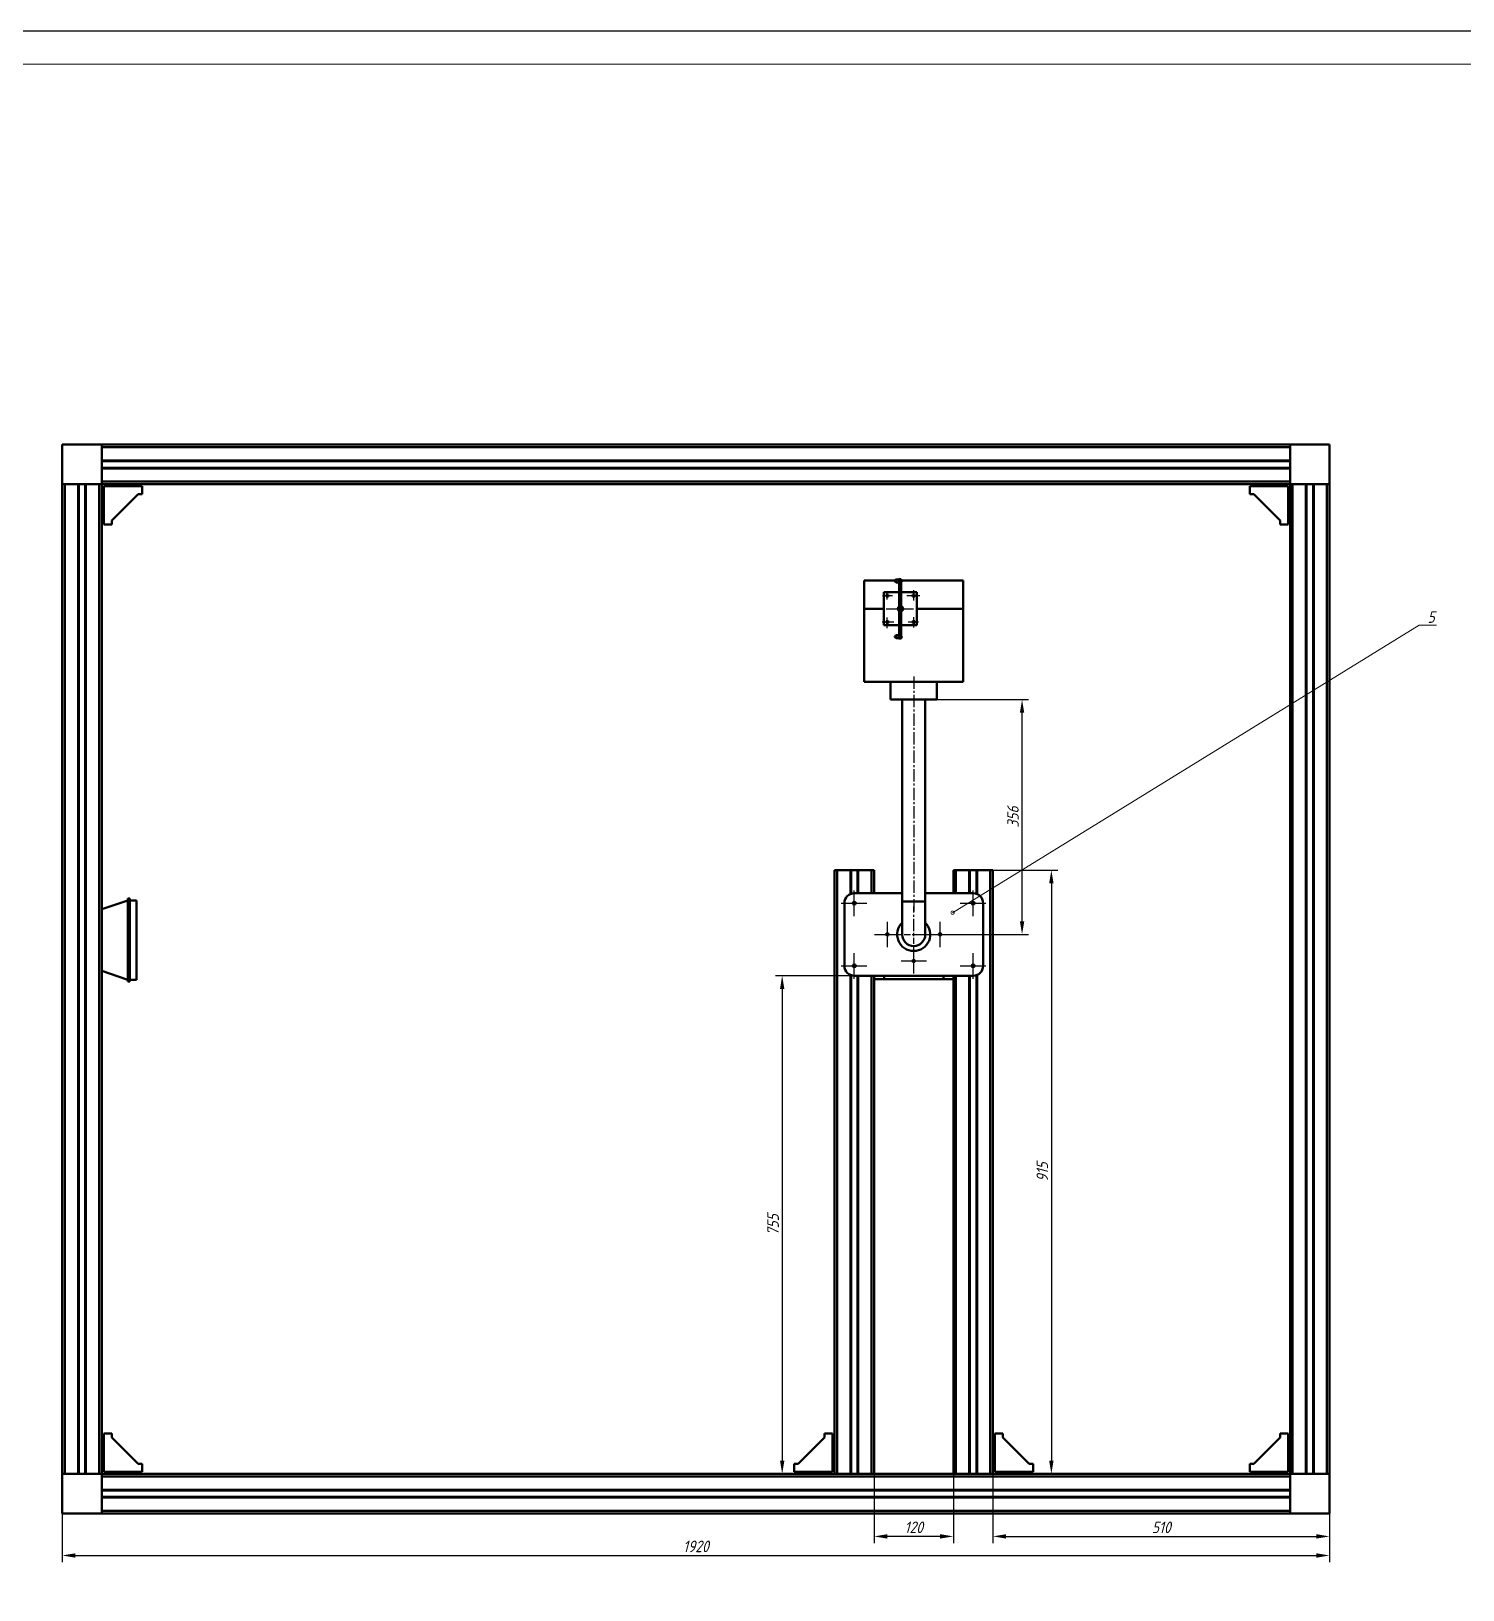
# Model space of a CAD drawing. Header units: millimetres. Extents: x 50 to 1239, y 50 to 891.
# Drawn here: x 452.8 to 886.6, y 418.5 to 891 of the extents above; entities that cross this region are included whole.
import ezdxf
from ezdxf import colors
from ezdxf.entities.mleader import LeaderData, LeaderLine
from ezdxf.math import Vec2, Vec3

# ---------------------------------------------------------------- set-up
doc = ezdxf.new("R2010")
doc.units = ezdxf.units.MM
doc.header["$LTSCALE"] = 5
doc.linetypes.add('CENTER', pattern=[50.8, 31.75, -6.35, 6.35, -6.35])
doc.linetypes.add('CENTER2', pattern=[1.125, 0.75, -0.125, 0.125, -0.125])
doc.layers.add('tf', color=7, linetype='Continuous')
for name, color, linetype, lineweight in [('尺寸标注', 7, 'Continuous', 25), ('文字标注', 7, 'Continuous', 25), ('点画线', 1, 'CENTER', 25), ('粗实线', 7, 'Continuous', 50)]:
    doc.layers.add(name, color=color, linetype=linetype, lineweight=lineweight)
doc.styles.add('国标汉字3.5', font='gbeitc.shx', dxfattribs={"height": 3.5, "bigfont": 'gbcbig.shx'})
doc.dimstyles.new('国标尺寸', dxfattribs={"dimtxt": 3.5, "dimasz": 4, "dimexe": 2, "dimexo": 0, "dimgap": 1, "dimtad": 1, "dimtoh": 1, "dimdsep": 46, "dimtxsty": '国标汉字3.5', "dimcen": 3.5, "dimaunit": 1, "dimadec": 0, "dimazin": 1, "dimtfac": 1, "dimtmove": 0, "dimatfit": 3, "dimfxl": 1, "dimarcsym": 2})

# ---------------------------------------------------------------- blocks, each defined once
blk = doc.blocks.new('tf')
at = {"layer": 'tf', "color": 0, "lineweight": 25}
blk.add_lwpolyline([(-594.5, -420.5), (594.5, -420.5), (594.5, 420.5), (-594.5, 420.5)], close=True, dxfattribs=at)
at = {"layer": 'tf', "color": 0, "lineweight": 25, "const_width": 0.3}
blk.add_lwpolyline([(-569.5, -410.5), (584.5, -410.5), (584.5, 410.5), (-569.5, 410.5)], close=True, dxfattribs=at)
blk = doc.blocks.new('*U22')
at = {"layer": '点画线', "color": 0, "linetype": 'CENTER2', "transparency": 16777216}
blk.add_line((0, 37.65), (0, -34.1), dxfattribs=at)
blk = doc.blocks.new('*U23')
at = {"layer": '点画线', "color": 0, "linetype": 'CENTER2', "transparency": 16777216}
for p, q in [((0, 1), (0, 8.5)), ((-8.5, 0), (-1, 0)), ((1, 0), (8.5, 0)), ((0, -8.5), (0, -1))]:
    blk.add_line(p, q, dxfattribs=at)
at = {"layer": '点画线', "color": 0, "linetype": 'Continuous', "transparency": 16777216}
for p, q in [((-0.5, 0), (0.5, 0)), ((0, -0.5), (0, 0.5))]:
    blk.add_line(p, q, dxfattribs=at)
blk = doc.blocks.new('*U24')
at = {"layer": '点画线', "color": 0, "linetype": 'CENTER2', "transparency": 16777216}
for p, q in [((-3.94, 0), (-0.088, 0)), ((0, 0.088), (0, 3.94)), ((0.088, 0), (3.94, 0)), ((0, -3.94), (0, -0.088))]:
    blk.add_line(p, q, dxfattribs=at)
at = {"layer": '点画线', "color": 0, "linetype": 'Continuous', "transparency": 16777216}
for p, q in [((-0.044, 0), (0.044, 0)), ((0, -0.044), (0, 0.044))]:
    blk.add_line(p, q, dxfattribs=at)
blk = doc.blocks.new('*U25')
at = {"layer": '点画线', "color": 0, "linetype": 'CENTER2', "transparency": 16777216}
for p, q in [((-3.94, 0), (-0.088, 0)), ((0, 0.088), (0, 3.94)), ((0.088, 0), (3.94, 0)), ((0, -3.94), (0, -0.088))]:
    blk.add_line(p, q, dxfattribs=at)
at = {"layer": '点画线', "color": 0, "linetype": 'Continuous', "transparency": 16777216}
for p, q in [((-0.044, 0), (0.044, 0)), ((0, -0.044), (0, 0.044))]:
    blk.add_line(p, q, dxfattribs=at)
blk = doc.blocks.new('*U26')
at = {"layer": '点画线', "color": 0, "linetype": 'CENTER2', "transparency": 16777216}
for p, q in [((-3.94, 0), (-0.088, 0)), ((0, 0.088), (0, 3.94)), ((0.088, 0), (3.94, 0)), ((0, -3.94), (0, -0.088))]:
    blk.add_line(p, q, dxfattribs=at)
at = {"layer": '点画线', "color": 0, "linetype": 'Continuous', "transparency": 16777216}
for p, q in [((-0.044, 0), (0.044, 0)), ((0, -0.044), (0, 0.044))]:
    blk.add_line(p, q, dxfattribs=at)
blk = doc.blocks.new('*U27')
at = {"layer": '点画线', "color": 0, "linetype": 'CENTER2', "transparency": 16777216}
for p, q in [((-3.94, 0), (-0.088, 0)), ((0, 0.088), (0, 3.94)), ((0.088, 0), (3.94, 0)), ((0, -3.94), (0, -0.088))]:
    blk.add_line(p, q, dxfattribs=at)
at = {"layer": '点画线', "color": 0, "linetype": 'Continuous', "transparency": 16777216}
for p, q in [((-0.044, 0), (0.044, 0)), ((0, -0.044), (0, 0.044))]:
    blk.add_line(p, q, dxfattribs=at)
blk = doc.blocks.new('*U28')
at = {"layer": '点画线', "color": 0, "linetype": 'CENTER2', "transparency": 16777216}
for p, q in [((-3.86, 0), (-0.072, 0)), ((0, 0.072), (0, 3.86)), ((0.072, 0), (3.86, 0)), ((0, -3.86), (0, -0.072))]:
    blk.add_line(p, q, dxfattribs=at)
at = {"layer": '点画线', "color": 0, "linetype": 'Continuous', "transparency": 16777216}
for p, q in [((-0.036, 0), (0.036, 0)), ((0, -0.036), (0, 0.036))]:
    blk.add_line(p, q, dxfattribs=at)
blk = doc.blocks.new('*U29')
at = {"layer": '点画线', "color": 0, "linetype": 'CENTER2', "transparency": 16777216}
for p, q in [((-3.86, 0), (-0.072, 0)), ((0, 0.072), (0, 3.86)), ((0.072, 0), (3.86, 0)), ((0, -3.86), (0, -0.072))]:
    blk.add_line(p, q, dxfattribs=at)
at = {"layer": '点画线', "color": 0, "linetype": 'Continuous', "transparency": 16777216}
for p, q in [((-0.036, 0), (0.036, 0)), ((0, -0.036), (0, 0.036))]:
    blk.add_line(p, q, dxfattribs=at)
blk = doc.blocks.new('*U30')
at = {"layer": '点画线', "color": 0, "linetype": 'CENTER2', "transparency": 16777216}
for p, q in [((-3.86, 0), (-0.072, 0)), ((0, 0.072), (0, 3.86)), ((0.072, 0), (3.86, 0)), ((0, -3.86), (0, -0.072))]:
    blk.add_line(p, q, dxfattribs=at)
at = {"layer": '点画线', "color": 0, "linetype": 'Continuous', "transparency": 16777216}
for p, q in [((-0.036, 0), (0.036, 0)), ((0, -0.036), (0, 0.036))]:
    blk.add_line(p, q, dxfattribs=at)
blk = doc.blocks.new('*U41')
at = {"layer": '点画线', "color": 0, "linetype": 'CENTER2', "transparency": 16777216}
for p, q in [((-4.3, 0), (-0.16, 0)), ((0, 0.16), (0, 4.3)), ((0.16, 0), (4.3, 0)), ((0, -4.3), (0, -0.16))]:
    blk.add_line(p, q, dxfattribs=at)
at = {"layer": '点画线', "color": 0, "linetype": 'Continuous', "transparency": 16777216}
for p, q in [((-0.08, 0), (0.08, 0)), ((0, -0.08), (0, 0.08))]:
    blk.add_line(p, q, dxfattribs=at)
blk = doc.blocks.new('*U42')
at = {"layer": '点画线', "color": 0, "linetype": 'CENTER2', "transparency": 16777216}
for p, q in [((-2.1, 0), (-0.07, 0)), ((0, 0.07), (0, 1.66)), ((0.07, 0), (1.9, 0)), ((0, -1.53), (0, -0.07))]:
    blk.add_line(p, q, dxfattribs=at)
at = {"layer": '点画线', "color": 0, "linetype": 'Continuous', "transparency": 16777216}
for p, q in [((-0.03, 0), (0.03, 0)), ((0, -0.03), (0, 0.03))]:
    blk.add_line(p, q, dxfattribs=at)
blk = doc.blocks.new('*U43')
at = {"layer": '点画线', "color": 0, "linetype": 'CENTER2', "transparency": 16777216}
for p, q in [((-1.67, 0), (-0.07, 0)), ((0, 0.07), (0, 1.41)), ((0.07, 0), (1.42, 0)), ((0, -1.64), (0, -0.07))]:
    blk.add_line(p, q, dxfattribs=at)
at = {"layer": '点画线', "color": 0, "linetype": 'Continuous', "transparency": 16777216}
for p, q in [((-0.03, 0), (0.03, 0)), ((0, -0.03), (0, 0.03))]:
    blk.add_line(p, q, dxfattribs=at)
blk = doc.blocks.new('*U44')
at = {"layer": '点画线', "color": 0, "linetype": 'CENTER2', "transparency": 16777216}
for p, q in [((-1.57, 0), (-0.07, 0)), ((0, 0.07), (0, 1.36)), ((0.07, 0), (2.01, 0)), ((0, -1.88), (0, -0.07))]:
    blk.add_line(p, q, dxfattribs=at)
at = {"layer": '点画线', "color": 0, "linetype": 'Continuous', "transparency": 16777216}
for p, q in [((-0.03, 0), (0.03, 0)), ((0, -0.03), (0, 0.03))]:
    blk.add_line(p, q, dxfattribs=at)
blk = doc.blocks.new('*U45')
at = {"layer": '点画线', "color": 0, "linetype": 'CENTER2', "transparency": 16777216}
for p, q in [((-1.42, 0), (-0.07, 0)), ((0, 0.07), (0, 1.37)), ((0.07, 0), (1.63, 0)), ((0, -1.16), (0, -0.07))]:
    blk.add_line(p, q, dxfattribs=at)
at = {"layer": '点画线', "color": 0, "linetype": 'Continuous', "transparency": 16777216}
for p, q in [((-0.03, 0), (0.03, 0)), ((0, -0.03), (0, 0.03))]:
    blk.add_line(p, q, dxfattribs=at)
blk = doc.blocks.new('*D68')
at = {"layer": 'Defpoints', "color": 0, "ltscale": 0.1, "transparency": 16777216}
for p in [(462.24, 441.68), (846.24, 441.68), (846.24, 428.93)]:
    blk.add_point(p, dxfattribs=at)
at = {"layer": '尺寸标注', "color": 0, "lineweight": -2, "ltscale": 0.1, "transparency": 16777216}
for p, q in [((462.24, 441.68), (462.24, 426.93)), ((846.24, 441.68), (846.24, 426.93)), ((466.24, 428.93), (842.24, 428.93))]:
    blk.add_line(p, q, dxfattribs=at)
at = {"layer": '尺寸标注', "color": 0, "ltscale": 0.1, "transparency": 16777216}
for points in [[(466.24, 429.59), (466.24, 428.26), (462.24, 428.93)], [(842.24, 429.59), (842.24, 428.26), (846.24, 428.93)]]:
    blk.add_solid(points, dxfattribs=at)
at = {"layer": '尺寸标注', "color": 0, "ltscale": 0.1, "transparency": 16777216, "insert": (654.24, 431.68), "char_height": 3.5, "attachment_point": 5, "style": '国标汉字3.5'}
blk.add_mtext('1920', dxfattribs=at)
blk = doc.blocks.new('_DotSmall')
at = {"color": 0, "linetype": 'ByBlock', "lineweight": 15, "const_width": 0.5}
blk.add_lwpolyline([(-0.0625, 0, 1), (0.0625, 0, 1)], format="xyb", close=True, dxfattribs=at)
blk = doc.blocks.new('*D69')
at = {"layer": 'Defpoints', "color": 0, "ltscale": 0.1, "transparency": 16777216}
for p in [(744.24, 453.68), (846.24, 453.68), (846.24, 434.71)]:
    blk.add_point(p, dxfattribs=at)
at = {"layer": '尺寸标注', "color": 0, "lineweight": -2, "ltscale": 0.1, "transparency": 16777216}
for p, q in [((744.24, 453.68), (744.24, 432.71)), ((846.24, 453.68), (846.24, 432.71)), ((748.24, 434.71), (842.24, 434.71))]:
    blk.add_line(p, q, dxfattribs=at)
at = {"layer": '尺寸标注', "color": 0, "ltscale": 0.1, "transparency": 16777216}
for points in [[(748.24, 435.38), (748.24, 434.05), (744.24, 434.71)], [(842.24, 435.38), (842.24, 434.05), (846.24, 434.71)]]:
    blk.add_solid(points, dxfattribs=at)
at = {"layer": '尺寸标注', "color": 0, "ltscale": 0.1, "transparency": 16777216, "insert": (795.24, 437.46), "char_height": 3.5, "attachment_point": 5, "style": '国标汉字3.5'}
blk.add_mtext('510', dxfattribs=at)
blk = doc.blocks.new('*D70')
at = {"layer": 'Defpoints', "color": 0, "ltscale": 0.1, "transparency": 16777216}
for p in [(708.24, 453.92), (732.24, 453.68), (708.24, 434.71)]:
    blk.add_point(p, dxfattribs=at)
at = {"layer": '尺寸标注', "color": 0, "lineweight": -2, "ltscale": 0.1, "transparency": 16777216}
for p, q in [((708.24, 453.92), (708.24, 432.71)), ((732.24, 453.68), (732.24, 432.71)), ((728.24, 434.71), (712.24, 434.71))]:
    blk.add_line(p, q, dxfattribs=at)
at = {"layer": '尺寸标注', "color": 0, "ltscale": 0.1, "transparency": 16777216}
for points in [[(712.24, 435.38), (712.24, 434.05), (708.24, 434.71)], [(728.24, 435.38), (728.24, 434.05), (732.24, 434.71)]]:
    blk.add_solid(points, dxfattribs=at)
at = {"layer": '尺寸标注', "color": 0, "ltscale": 0.1, "transparency": 16777216, "insert": (720.24, 437.46), "char_height": 3.5, "attachment_point": 5, "style": '国标汉字3.5'}
blk.add_mtext('120', dxfattribs=at)
blk = doc.blocks.new('*D71')
at = {"layer": 'Defpoints', "color": 0, "ltscale": 0.1, "transparency": 16777216}
for p in [(744.24, 636.68), (744.24, 453.68), (761.94, 453.68)]:
    blk.add_point(p, dxfattribs=at)
at = {"layer": '尺寸标注', "color": 0, "lineweight": -2, "ltscale": 0.1, "transparency": 16777216}
for p, q in [((744.24, 636.68), (763.94, 636.68)), ((761.94, 632.68), (761.94, 457.68)), ((744.24, 453.68), (763.94, 453.68))]:
    blk.add_line(p, q, dxfattribs=at)
at = {"layer": '尺寸标注', "color": 0, "ltscale": 0.1, "transparency": 16777216}
for points in [[(761.27, 632.68), (762.6, 632.68), (761.94, 636.68)], [(761.27, 457.68), (762.6, 457.68), (761.94, 453.68)]]:
    blk.add_solid(points, dxfattribs=at)
at = {"layer": '尺寸标注', "color": 0, "ltscale": 0.1, "transparency": 16777216, "insert": (759.19, 545.18), "char_height": 3.5, "attachment_point": 5, "rotation": 90, "style": '国标汉字3.5'}
blk.add_mtext('915', dxfattribs=at)
blk = doc.blocks.new('*D72')
at = {"layer": 'Defpoints', "color": 0, "ltscale": 0.1, "transparency": 16777216}
for p in [(733.04, 604.68), (680.38, 453.68), (733.04, 453.68)]:
    blk.add_point(p, dxfattribs=at)
at = {"layer": '尺寸标注', "color": 0, "lineweight": -2, "ltscale": 0.1, "transparency": 16777216}
for p, q in [((733.04, 604.68), (678.38, 604.68)), ((680.38, 600.68), (680.38, 457.68)), ((733.04, 453.68), (678.38, 453.68))]:
    blk.add_line(p, q, dxfattribs=at)
at = {"layer": '尺寸标注', "color": 0, "ltscale": 0.1, "transparency": 16777216}
for points in [[(679.72, 600.68), (681.05, 600.68), (680.38, 604.68)], [(679.72, 457.68), (681.05, 457.68), (680.38, 453.68)]]:
    blk.add_solid(points, dxfattribs=at)
at = {"layer": '尺寸标注', "color": 0, "ltscale": 0.1, "transparency": 16777216, "insert": (677.63, 529.18), "char_height": 3.5, "attachment_point": 5, "rotation": 90, "style": '国标汉字3.5'}
blk.add_mtext('755', dxfattribs=at)
blk = doc.blocks.new('*D73')
at = {"layer": 'Defpoints', "color": 0, "ltscale": 0.1, "transparency": 16777216}
for p in [(720.24, 688.38), (753.06, 688.38), (720.24, 617.18)]:
    blk.add_point(p, dxfattribs=at)
at = {"layer": '尺寸标注', "color": 0, "lineweight": -2, "ltscale": 0.1, "transparency": 16777216}
for p, q in [((720.24, 688.38), (755.06, 688.38)), ((753.06, 621.18), (753.06, 684.38)), ((720.24, 617.18), (755.06, 617.18))]:
    blk.add_line(p, q, dxfattribs=at)
at = {"layer": '尺寸标注', "color": 0, "ltscale": 0.1, "transparency": 16777216}
for points in [[(752.4, 684.38), (753.73, 684.38), (753.06, 688.38)], [(752.4, 621.18), (753.73, 621.18), (753.06, 617.18)]]:
    blk.add_solid(points, dxfattribs=at)
at = {"layer": '尺寸标注', "color": 0, "ltscale": 0.1, "transparency": 16777216, "insert": (750.31, 652.78), "char_height": 3.5, "attachment_point": 5, "rotation": 90, "style": '国标汉字3.5'}
blk.add_mtext('356', dxfattribs=at)

msp = doc.modelspace()

# ---------------------------------------------------------------- linework, layer by layer
at = {"layer": '粗实线', "color": 7, "linetype": 'Continuous'}
for p, q in [((462.242, 765.676), (474.242, 765.676)), ((462.242, 753.676), (462.242, 765.676)), ((474.242, 765.676), (474.242, 753.676)), ((834.242, 765.676), (474.242, 765.676)), ((834.242, 765.676), (846.242, 765.676)), ((834.242, 753.676), (834.242, 765.676)), ((846.242, 765.676), (846.242, 753.676)), ((834.242, 764.876), (474.242, 764.876)), ((474.242, 764.876), (474.242, 760.876)), ((834.242, 760.876), (474.242, 760.876)), ((834.242, 764.876), (834.242, 760.876)), ((834.242, 760.676), (474.242, 760.676)), ((834.242, 758.676), (474.242, 758.676)), ((834.242, 758.476), (474.242, 758.476)), ((474.242, 758.476), (474.242, 754.476)), ((834.242, 758.476), (834.242, 754.476)), ((474.242, 753.676), (462.242, 753.676)), ((462.242, 453.676), (462.242, 753.676)), ((463.042, 453.676), (463.042, 753.676)), ((467.042, 753.676), (463.042, 753.676)), ((467.042, 453.676), (467.042, 753.676)), ((467.242, 453.676), (467.242, 753.676)), ((469.242, 453.676), (469.242, 753.676)), ((469.442, 453.676), (469.442, 753.676)), ((473.442, 753.676), (469.442, 753.676)), ((473.442, 453.676), (473.442, 753.676)), ((834.242, 754.476), (474.242, 754.476)), ((474.242, 453.676), (474.242, 753.676)), ((834.242, 753.676), (474.242, 753.676)), ((474.842, 752.101), (474.242, 752.101)), ((474.842, 751.301), (474.242, 751.301)), ((474.842, 753.076), (474.842, 741.476)), ((486.442, 753.076), (474.842, 753.076)), ((475.817, 753.076), (475.817, 753.676)), ((476.617, 753.076), (476.617, 753.676)), ((485.167, 753.076), (485.167, 753.676)), ((485.967, 753.076), (485.967, 753.676)), ((486.442, 750.676), (486.442, 753.076)), ((833.642, 753.076), (822.042, 753.076)), ((822.042, 753.076), (822.042, 750.676)), ((822.517, 753.076), (822.517, 753.676)), ((823.317, 753.076), (823.317, 753.676)), ((831.867, 753.076), (831.867, 753.676)), ((832.667, 753.076), (832.667, 753.676)), ((833.642, 741.476), (833.642, 753.076)), ((833.642, 752.101), (834.242, 752.101)), ((833.642, 751.301), (834.242, 751.301)), ((846.242, 753.676), (834.242, 753.676)), ((834.242, 753.676), (834.242, 453.676)), ((835.042, 753.676), (835.042, 453.676)), ((835.042, 753.676), (839.042, 753.676)), ((839.042, 753.676), (839.042, 453.676)), ((839.242, 753.676), (839.242, 453.676)), ((841.242, 753.676), (841.242, 453.676)), ((841.442, 753.676), (841.442, 453.676)), ((841.442, 753.676), (845.442, 753.676)), ((845.442, 753.676), (845.442, 453.676)), ((846.242, 753.676), (846.242, 453.676)), ((485.242, 750.676), (477.242, 742.676)), ((486.442, 750.676), (485.242, 750.676)), ((822.042, 750.676), (823.242, 750.676)), ((823.242, 750.676), (831.242, 742.676)), ((474.842, 742.751), (474.242, 742.751)), ((474.842, 741.951), (474.242, 741.951)), ((477.242, 742.676), (477.242, 741.476)), ((831.242, 742.676), (831.242, 741.476)), ((833.642, 742.751), (834.242, 742.751)), ((833.642, 741.951), (834.242, 741.951)), ((474.842, 741.476), (477.242, 741.476)), ((831.242, 741.476), (833.642, 741.476)), ((705.242, 715.906), (705.242, 724.506)), ((714.527, 724.506), (705.242, 724.506)), ((715.762, 724.829), (714.902, 724.829)), ((714.902, 723.903), (714.902, 724.829)), ((714.902, 723.903), (715.762, 723.903)), ((715.822, 724.906), (715.762, 724.906)), ((715.762, 724.906), (715.762, 723.826)), ((715.762, 723.826), (715.822, 723.826)), ((716.422, 724.906), (715.822, 724.906)), ((715.822, 724.906), (715.822, 706.906)), ((716.422, 724.906), (716.422, 706.906)), ((735.242, 724.506), (716.422, 724.506)), ((716.622, 724.411), (716.422, 724.411)), ((716.422, 724.321), (716.622, 724.321)), ((716.622, 724.157), (716.422, 724.157)), ((716.422, 724.067), (716.622, 724.067)), ((716.622, 724.411), (716.622, 724.321)), ((716.622, 724.157), (716.622, 724.067)), ((735.242, 715.906), (735.242, 724.506)), ((711.222, 710.906), (711.222, 720.906)), ((711.222, 720.906), (715.822, 720.906)), ((716.422, 720.906), (721.222, 720.906)), ((721.222, 720.906), (721.222, 710.906)), ((711.222, 715.906), (705.242, 715.906)), ((705.242, 715.906), (705.242, 693.776)), ((735.242, 715.906), (721.222, 715.906)), ((735.242, 715.906), (735.242, 693.776)), ((715.822, 710.906), (711.222, 710.906)), ((721.222, 710.906), (716.422, 710.906)), ((720.484, 712.106), (719.959, 712.106)), ((715.762, 707.909), (714.902, 707.909)), ((714.902, 706.983), (714.902, 707.909)), ((714.902, 706.983), (715.762, 706.983)), ((715.822, 707.986), (715.762, 707.986)), ((715.762, 707.986), (715.762, 706.906)), ((715.762, 706.906), (715.822, 706.906)), ((716.422, 706.906), (715.822, 706.906)), ((716.622, 707.491), (716.422, 707.491)), ((716.422, 707.401), (716.622, 707.401)), ((716.622, 707.237), (716.422, 707.237)), ((716.422, 707.147), (716.622, 707.147)), ((716.622, 707.491), (716.622, 707.401)), ((716.622, 707.237), (716.622, 707.147)), ((705.242, 693.776), (735.242, 693.776)), ((713.242, 693.776), (713.242, 688.376)), ((727.242, 688.376), (727.242, 693.776)), ((727.242, 688.376), (713.242, 688.376)), ((716.742, 688.376), (716.742, 627.176)), ((723.742, 627.176), (723.742, 688.376)), ((696.242, 636.676), (696.242, 576.676)), ((696.242, 636.676), (697.042, 636.676)), ((697.042, 636.676), (697.042, 576.676)), ((697.042, 636.676), (701.042, 636.676)), ((701.042, 636.676), (701.042, 629.426)), ((701.042, 636.676), (701.242, 636.676)), ((701.242, 636.676), (701.242, 629.504)), ((701.242, 636.676), (703.242, 636.676)), ((703.242, 636.676), (703.242, 629.676)), ((703.242, 636.676), (703.442, 636.676)), ((703.442, 636.676), (703.442, 629.676)), ((703.442, 636.676), (707.442, 636.676)), ((707.442, 636.676), (708.242, 636.676)), ((707.442, 636.676), (707.442, 629.676)), ((708.242, 636.676), (708.242, 629.676)), ((732.242, 636.676), (732.242, 629.676)), ((732.242, 636.676), (733.042, 636.676)), ((733.042, 636.676), (737.042, 636.676)), ((733.042, 636.676), (733.042, 629.676)), ((737.042, 636.676), (737.042, 629.676)), ((737.042, 636.676), (737.242, 636.676)), ((737.242, 636.676), (737.242, 629.676)), ((737.242, 636.676), (739.242, 636.676)), ((739.242, 636.676), (739.242, 629.504)), ((739.242, 636.676), (739.442, 636.676)), ((739.442, 636.676), (739.442, 629.426)), ((739.442, 636.676), (743.442, 636.676)), ((743.442, 636.676), (743.442, 576.676)), ((743.442, 636.676), (744.242, 636.676)), ((744.242, 636.676), (744.242, 576.676)), ((702.242, 629.676), (716.742, 629.676)), ((723.742, 629.676), (738.242, 629.676)), ((482.155, 627.476), (474.242, 624.838)), ((482.155, 602.876), (482.155, 628.076)), ((482.155, 628.076), (482.755, 628.076)), ((482.755, 602.876), (482.755, 628.076)), ((482.755, 627.476), (484.755, 627.476)), ((484.755, 627.476), (484.755, 603.476)), ((699.242, 607.676), (699.242, 626.676)), ((716.742, 627.176), (716.742, 617.176)), ((723.742, 627.176), (716.742, 627.176)), ((723.742, 617.176), (723.742, 627.176)), ((741.242, 626.676), (741.242, 607.676)), ((482.155, 603.476), (474.242, 606.114)), ((701.042, 604.926), (701.042, 576.676)), ((701.242, 604.848), (701.242, 576.676)), ((739.242, 604.848), (739.242, 576.676)), ((739.442, 604.926), (739.442, 576.676)), ((482.155, 602.876), (482.755, 602.876)), ((482.755, 603.476), (484.755, 603.476)), ((738.242, 604.676), (702.242, 604.676)), ((703.242, 604.676), (703.242, 576.676)), ((703.442, 604.676), (703.442, 576.676)), ((707.442, 604.676), (707.442, 576.676)), ((708.242, 604.676), (708.242, 576.676)), ((711.242, 603.676), (708.242, 603.676)), ((711.242, 604.676), (711.242, 603.676)), ((729.242, 603.676), (711.242, 603.676)), ((729.242, 603.676), (729.242, 604.676)), ((732.242, 603.676), (729.242, 603.676)), ((732.242, 604.676), (732.242, 576.676)), ((733.042, 604.676), (733.042, 576.676)), ((737.042, 604.676), (737.042, 576.676)), ((737.242, 604.676), (737.242, 576.676)), ((696.242, 576.676), (696.242, 453.676)), ((697.042, 576.676), (697.042, 453.676)), ((701.042, 576.676), (701.042, 453.676)), ((701.242, 576.676), (701.242, 453.676)), ((703.242, 576.676), (703.242, 453.676)), ((703.442, 576.676), (703.442, 453.676)), ((707.442, 576.676), (707.442, 453.676)), ((708.242, 576.676), (708.242, 453.676)), ((732.242, 576.676), (732.242, 453.676)), ((733.042, 576.676), (733.042, 453.676)), ((737.042, 576.676), (737.242, 576.676)), ((737.042, 576.676), (737.042, 453.676)), ((737.242, 576.676), (737.242, 453.676)), ((739.242, 576.676), (739.442, 576.676)), ((739.242, 576.676), (739.242, 453.676)), ((739.442, 576.676), (739.442, 453.676)), ((743.442, 576.676), (743.442, 453.676)), ((744.242, 576.676), (744.242, 453.676)), ((474.842, 465.401), (474.242, 465.401)), ((474.842, 464.601), (474.242, 464.601)), ((474.842, 465.876), (474.842, 454.276)), ((477.242, 465.876), (474.842, 465.876)), ((477.242, 465.876), (477.242, 464.676)), ((477.242, 464.676), (485.242, 456.676)), ((693.242, 464.676), (685.242, 456.676)), ((695.642, 465.876), (693.242, 465.876)), ((693.242, 465.876), (693.242, 464.676)), ((695.642, 454.276), (695.642, 465.876)), ((695.642, 465.401), (696.242, 465.401)), ((695.642, 464.601), (696.242, 464.601)), ((744.842, 465.401), (744.242, 465.401)), ((744.842, 464.601), (744.242, 464.601)), ((744.842, 465.876), (744.842, 454.276)), ((747.242, 465.876), (744.842, 465.876)), ((747.242, 465.876), (747.242, 464.676)), ((747.242, 464.676), (755.242, 456.676)), ((823.242, 456.676), (831.242, 464.676)), ((831.242, 464.676), (831.242, 465.876)), ((833.642, 465.876), (831.242, 465.876)), ((833.642, 454.276), (833.642, 465.876)), ((833.642, 465.401), (834.242, 465.401)), ((833.642, 464.601), (834.242, 464.601)), ((462.242, 453.676), (474.242, 453.676)), ((462.242, 441.676), (462.242, 453.676)), ((467.042, 453.676), (463.042, 453.676)), ((473.442, 453.676), (469.442, 453.676)), ((474.842, 456.051), (474.242, 456.051)), ((474.842, 455.251), (474.242, 455.251)), ((474.242, 453.676), (474.242, 441.676)), ((834.242, 453.676), (474.242, 453.676)), ((474.842, 454.276), (486.442, 454.276)), ((475.817, 454.276), (475.817, 453.676)), ((476.617, 454.276), (476.617, 453.676)), ((485.167, 454.276), (485.167, 453.676)), ((485.242, 456.676), (486.442, 456.676)), ((485.967, 454.276), (485.967, 453.676)), ((486.442, 454.276), (486.442, 456.676)), ((684.042, 456.676), (684.042, 454.276)), ((685.242, 456.676), (684.042, 456.676)), ((684.042, 454.276), (695.642, 454.276)), ((684.517, 454.276), (684.517, 453.676)), ((685.317, 454.276), (685.317, 453.676)), ((693.867, 454.276), (693.867, 453.676)), ((694.667, 454.276), (694.667, 453.676)), ((695.642, 456.051), (696.242, 456.051)), ((695.642, 455.251), (696.242, 455.251)), ((744.842, 456.051), (744.242, 456.051)), ((744.842, 455.251), (744.242, 455.251)), ((744.842, 454.276), (756.442, 454.276)), ((745.817, 454.276), (745.817, 453.676)), ((746.617, 454.276), (746.617, 453.676)), ((755.167, 454.276), (755.167, 453.676)), ((755.242, 456.676), (756.442, 456.676)), ((755.967, 454.276), (755.967, 453.676)), ((756.442, 454.276), (756.442, 456.676)), ((822.042, 456.676), (822.042, 454.276)), ((822.042, 456.676), (823.242, 456.676)), ((822.042, 454.276), (833.642, 454.276)), ((822.517, 454.276), (822.517, 453.676)), ((823.317, 454.276), (823.317, 453.676)), ((831.867, 454.276), (831.867, 453.676)), ((832.667, 454.276), (832.667, 453.676)), ((833.642, 456.051), (834.242, 456.051)), ((833.642, 455.251), (834.242, 455.251)), ((834.242, 441.676), (834.242, 453.676)), ((834.242, 453.676), (846.242, 453.676)), ((835.042, 453.676), (839.042, 453.676)), ((841.442, 453.676), (845.442, 453.676)), ((846.242, 453.676), (846.242, 441.676)), ((834.242, 452.876), (474.242, 452.876)), ((474.242, 452.876), (474.242, 448.876)), ((834.242, 448.876), (474.242, 448.876)), ((834.242, 452.876), (834.242, 448.876)), ((834.242, 448.676), (474.242, 448.676)), ((834.242, 446.676), (474.242, 446.676)), ((474.242, 446.476), (474.242, 442.476)), ((834.242, 446.476), (474.242, 446.476)), ((834.242, 446.476), (834.242, 442.476)), ((474.242, 441.676), (462.242, 441.676)), ((834.242, 442.476), (474.242, 442.476)), ((834.242, 441.676), (474.242, 441.676)), ((846.242, 441.676), (834.242, 441.676))]:
    msp.add_line(p, q, dxfattribs=at)
for centre, radius in [((712.222, 719.906), 0.33), ((720.222, 719.906), 0.33), ((712.222, 711.906), 0.33), ((720.222, 711.906), 0.33), ((702.242, 626.676), 0.44), ((738.242, 626.676), 0.44), ((712.242, 617.176), 0.36), ((728.242, 617.176), 0.36), ((720.242, 609.176), 0.36), ((702.242, 607.676), 0.44), ((738.242, 607.676), 0.44)]:
    msp.add_circle(centre, radius, dxfattribs=at)
for centre, radius, start, end in [((714.902, 724.366), 0.4, 90, 270), ((716.222, 715.906), 0.8, 120, 240), ((716.222, 715.906), 0.7, 124.8499, 235.1501), ((716.222, 715.906), 0.6, 131.81031, 228.18969), ((716.222, 715.906), 0.8, 0, 75.52249), ((716.222, 715.906), 0.7, 0, 73.39845), ((716.222, 715.906), 0.6, 289.47122, 70.52878), ((716.222, 715.906), 0.8, 284.47751, 0), ((716.222, 715.906), 0.7, 286.60155, 0), ((714.902, 707.446), 0.4, 90, 270), ((702.242, 626.676), 3, 90, 180), ((738.242, 626.676), 3, 0, 90), ((720.242, 617.176), 5, 134.427, 45.573), ((720.242, 617.176), 3.5, 180, 0), ((702.242, 607.676), 3, 180, 270), ((738.242, 607.676), 3, 270, 0)]:
    msp.add_arc(centre, radius, start, end, dxfattribs=at)

# ---------------------------------------------------------------- block references
at = {"layer": '文字标注'}
msp.add_blockref('tf', (644.5, 470.5), dxfattribs=at)
at = {"layer": '点画线', "linetype": 'CENTER2'}
for name, p in [('*U45', (712.222, 719.906)), ('*U41', (716.222, 715.906)), ('*U42', (720.222, 719.906)), ('*U44', (712.222, 711.906)), ('*U43', (720.222, 711.906)), ('*U22', (720.242, 657.776)), ('*U27', (702.242, 626.676)), ('*U24', (738.242, 626.676)), ('*U23', (720.242, 617.176)), ('*U28', (712.242, 617.176)), ('*U30', (728.242, 617.176)), ('*U26', (702.242, 607.676)), ('*U29', (720.242, 609.176)), ('*U25', (738.242, 607.676))]:
    msp.add_blockref(name, p, dxfattribs=at)

# ---------------------------------------------------------------- dimensions: what is measured, and where the dimension line sits
at = {"layer": '尺寸标注', "ltscale": 0.1}
for base, p1, p2, text, picture, middle in [((753.063, 688.376), (720.242, 617.176), (720.242, 688.376), '356', '*D73', (750.313, 652.776)), ((761.937, 453.676), (744.242, 636.676), (744.242, 453.676), '915', '*D71', (759.187, 545.176)), ((680.383, 453.676), (733.042, 604.676), (733.042, 453.676), '755', '*D72', (677.633, 529.176))]:
    dim = msp.add_linear_dim(base=base, p1=p1, p2=p2, angle=90, text=text, dimstyle='国标尺寸', override={"dimldrblk": 'DotSmall'}, dxfattribs=at)
    dim.commit()
    dim.dimension.update_dxf_attribs({"geometry": picture, "text_midpoint": middle})
for base, p1, p2, text, picture, middle in [((708.242, 434.712), (732.242, 453.676), (708.242, 453.922), '120', '*D70', (720.242, 437.462)), ((846.242, 434.712), (744.242, 453.676), (846.242, 453.676), '510', '*D69', (795.242, 437.462)), ((846.242, 428.928), (462.242, 441.676), (846.242, 441.676), '1920', '*D68', (654.242, 431.678))]:
    dim = msp.add_linear_dim(base=base, p1=p1, p2=p2, text=text, dimstyle='国标尺寸', override={"dimldrblk": 'DotSmall'}, dxfattribs=at)
    dim.commit()
    dim.dimension.update_dxf_attribs({"geometry": picture, "text_midpoint": middle})

# ---------------------------------------------------------------- leaders
ml = msp.add_multileader_mtext('Standard', dxfattribs=at)
ml.set_content('5', color=256, style='国标汉字3.5')
ml.set_leader_properties(lineweight=15)
ml.set_arrow_properties(name='DOTSMALL')
ml.build(insert=Vec2(0, 0))
ml.multileader.update_dxf_attribs({"text_left_attachment_type": 6, "dogleg_length": 0.5, "arrow_head_size": 2})
ctx = ml.context
ctx.base_point, ctx.char_height, ctx.arrow_head_size, ctx.plane_origin = Vec3(873.908, 710.933), 3.5, 2, Vec3(732.023, 623.773)
ctx.left_attachment = 6
notes = []
notes.append((ctx, [(0, (1, 1, 0), (873.408, 710.933), (1, 0), 0.5, [(0, [(732.023, 623.773)], 0, [])])]))
ctx.mtext.insert, ctx.mtext.flow_direction = Vec3(875.908, 715.133), 5
for ctx, leaders in notes:
    for number, flags, end, landing, length, lines in leaders:
        leader = LeaderData()
        leader.index, (leader.has_last_leader_line, leader.has_dogleg_vector, leader.attachment_direction) = number, flags
        leader.last_leader_point, leader.dogleg_vector, leader.dogleg_length = Vec3(end), Vec3(landing), length
        for number, points, colour, breaks in lines:
            line = LeaderLine()
            line.index, line.vertices, line.color, line.breaks = number, Vec3.list(points), colors.encode_raw_color(colour), breaks
            leader.lines.append(line)
        ctx.leaders.append(leader)

doc.saveas('drawing.dxf')
